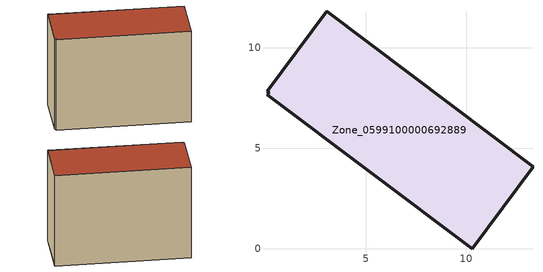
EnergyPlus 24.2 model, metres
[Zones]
Zone_0599100000692889
 floor ground (C_G): 0.07,7.84 3.06,11.82 13.33,4.07 10.29,0 0.09,7.67 0.18,7.76 z0
 wall outside (C_F): 13.33,4.07 3.06,11.82 0.07,7.84 0.18,7.76 0.09,7.67 10.29,0 13.33,4.07 z0:9.54
 roof outside (C_R): 3.06,11.82 0.07,7.84 0.18,7.76 0.09,7.67 10.29,0 13.33,4.07 z9.54
[BUILDING]
Pand.0599100000692889: North Axis=0; Terrain=City; Loads Convergence Tolerance Value=0.04; Temperature Convergence Tolerance Value=0.4; Solar Distribution=FullExterior; Maximum Number of Warmup Days=25; Minimum Number of Warmup Days=1
[Site:Location]
Rotterdam.The.Hague.AP_ZH_NLD Design_Conditions: Latitude=51.96; Longitude=4.45; Time Zone=1; Elevation=-4.5
[SITE:GROUNDTEMPERATURE:BUILDINGSURFACE]
18, 18, 18, 18, 18, 18, 18, 18, 18, 18, 18, 18
[MATERIAL] Thermal Absorptance=0.9; Solar Absorptance=0.7; Visible Absorptance=0.7
Name | Roughness | Thickness | Conductivity | Density | Specific Heat
G.TI.1946 | MediumSmooth | 0.15 | 1 | 540 | 1210
F.TI.1946 | Rough | 0.3 | 0.857143 | 1920 | 840
R.TI.1946 | MediumRough | 0.2 | 0.1 | 1500 | 1000
[CONSTRUCTION]
C_G: G.TI.1946
C_F: F.TI.1946
C_R: R.TI.1946
[ZONE]
Zone_0599100000692889: Type=1; Multiplier=1; Ceiling Height=Autocalculate; Volume=Autocalculate; Floor Area=autocalculate; Part of Total Floor Area=Yes
[ZONEINFILTRATION:DESIGNFLOWRATE]
Infil_Zone_0599100000692889: Zone or ZoneList or Space or SpaceList=Zone_0599100000692889; Schedule=AlwaysOn; Design Flow Rate Calculation Method=Flow/Area; Flow Rate per Floor Area=0.003; Constant Term Coefficient=1; Temperature Term Coefficient=0; Velocity Term Coefficient=0; Velocity Squared Term Coefficient=0
[HVACTEMPLATE:ZONE:IDEALLOADSAIRSYSTEM]
Zone_0599100000692889: Maximum Heating Supply Air Temperature=50; Minimum Cooling Supply Air Temperature=13; Maximum Heating Supply Air Humidity Ratio=0.0156; Minimum Cooling Supply Air Humidity Ratio=0.0077; Heating Limit=NoLimit; Cooling Limit=NoLimit; Dehumidification Control Type=ConstantSensibleHeatRatio; Cooling Sensible Heat Ratio=0.7; Dehumidification Setpoint=60; Humidification Control Type=None; Humidification Setpoint=30; Outdoor Air Method=None; Outdoor Air Flow Rate per Person=0.00944; Outdoor Air Flow Rate per Zone Floor Area=0; Outdoor Air Flow Rate per Zone=0; Demand Controlled Ventilation Type=None; Outdoor Air Economizer Type=NoEconomizer; Heat Recovery Type=None; Sensible Heat Recovery Effectiveness=0.7; Latent Heat Recovery Effectiveness=0.65
[ZONECONTROL:THERMOSTAT]
ThermostatControl_Zone_0599100000692889: Zone or ZoneList=Zone_0599100000692889; Control Type Schedule=DualSetpointControlType; Control 1=Thermostat_Zone_0599100000692889; Temperature Difference Between Cutout And Setpoint=0
[THERMOSTATSETPOINT:DUALSETPOINT]
Thermostat_Zone_0599100000692889: Heating Setpoint Temperature Schedule=HeatingSetpoint_Zone_0599100000692889; Cooling Setpoint Temperature Schedule=CoolingSetpoint_Zone_0599100000692889
[SCHEDULE:COMPACT]
HeatingSetpoint_Zone_0599100000692889: Through: 12/31, For: AllDays, Until: 24:00, 21
CoolingSetpoint_Zone_0599100000692889: Through: 12/31, For: AllDays, Until: 24:00, 24
DualSetpointControlType: Through: 12/31, For: AllDays, Until: 24:00, 4
AlwaysOn: Through: 12/31, For: AllDays, Until: 24:00, 1
